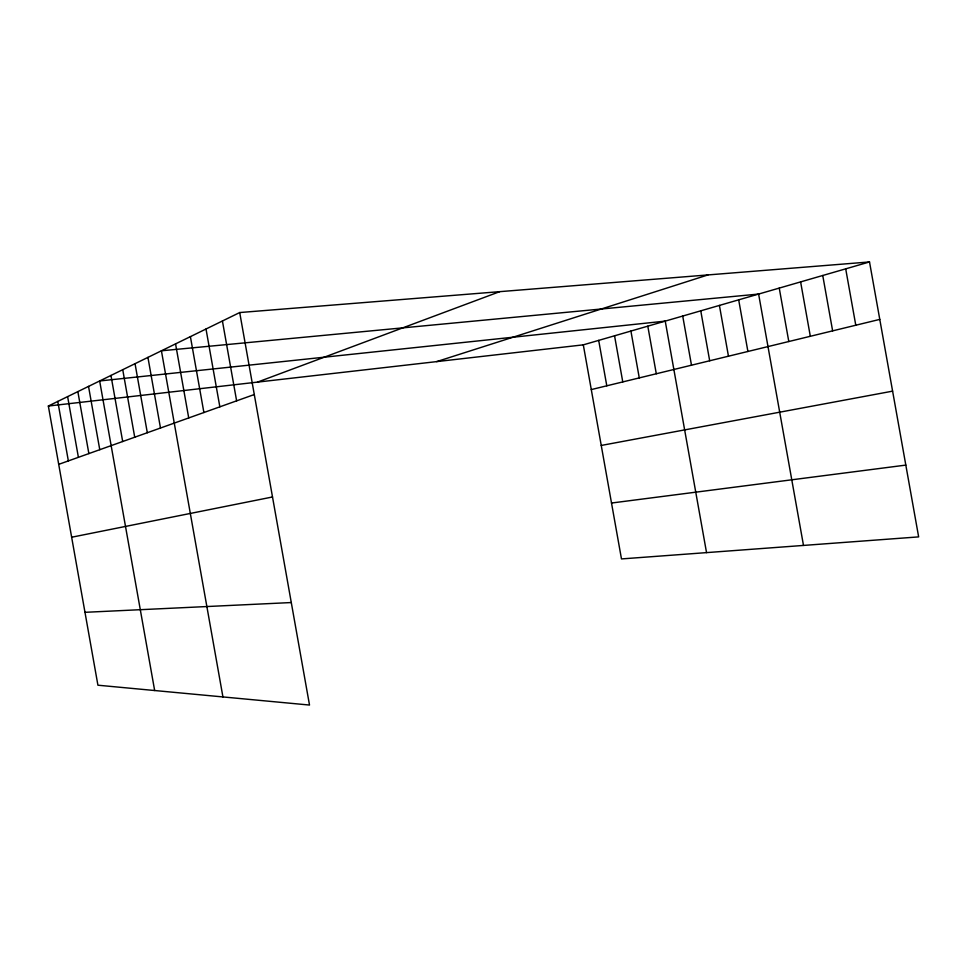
<?xml version="1.0" encoding="UTF-8"?>
<svg xmlns="http://www.w3.org/2000/svg" width="967" height="967" viewBox="0 0 967 967"><rect width="100%" height="100%" fill="white"/><g stroke="black" fill="none" stroke-linecap="round" stroke-linejoin="round"><path stroke-width="1.45" d="M239.707 312.546L309.513 705.052L97.921 685.204L48.35 406.031L239.707 312.546L869.514 261.948L918.65 536.89L621.479 558.926L583.306 344.844L869.514 261.948M257.56 382.098L499.697 291.659M58.709 464.353L254.297 394.536M436.637 361.622L707.941 274.93M591.284 389.58L879.789 319.388M71.643 537.229L272.513 496.978M601.244 445.449L892.601 391.151M611.507 503.033L905.825 465.103M48.35 406.031L583.306 344.844M84.975 612.316L291.285 602.55M845.702 268.85L855.783 325.226M822.748 275.498L832.635 330.859M800.616 281.905L810.322 336.286M779.245 288.093L788.794 341.532M803.492 545.424L758.611 294.065L161.416 350.791L222.93 696.929M738.679 299.843L747.902 351.48M719.412 305.427L728.465 356.207M700.761 310.83L709.681 360.776M682.714 316.052L691.49 365.2M706.539 552.616L665.236 321.117L99.661 380.962L154.66 690.535M647.805 326.169L656.291 373.758M630.919 331.052L639.272 377.904M614.553 335.791L622.772 381.917M598.694 340.384L606.793 385.797M222.422 320.996L236.625 400.846M206.007 329.01L219.847 406.841M190.402 336.637L203.892 412.534M175.559 343.877L188.722 417.949M147.927 357.379L160.486 428.03M135.042 363.677L147.31 432.733M122.736 369.696L134.727 437.217M110.951 375.45L122.688 441.52M88.529 386.401L99.77 449.703M77.856 391.611L88.867 453.596M67.617 396.615L78.4 457.331M57.79 401.414L68.355 460.908"/></g></svg>
